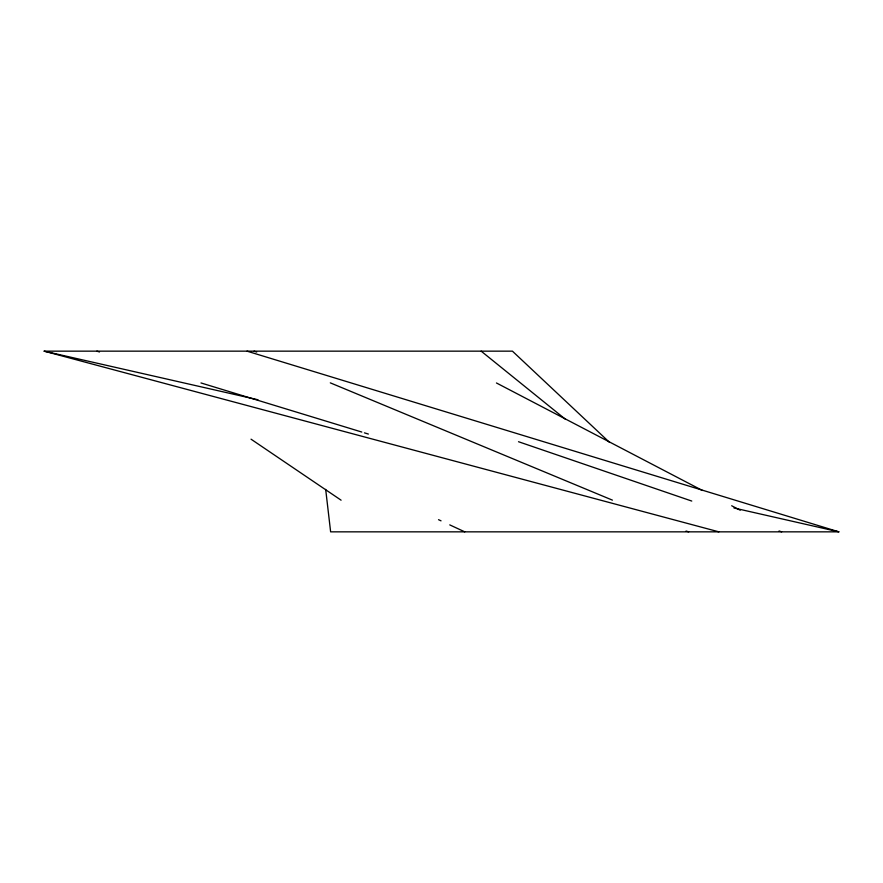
<?xml version="1.0" encoding="UTF-8"?>
<svg xmlns="http://www.w3.org/2000/svg" width="883" height="883" viewBox="0 0 883 883"><rect width="100%" height="100%" fill="white"/><g stroke="black" fill="none" stroke-linecap="round" stroke-linejoin="round"><path stroke-width="1.32" d="M718.861 531.842L44.15 351.158L512.427 351.158L609.579 442.438M247.03 351.158L838.85 531.842L330.628 531.842L325.684 489.403M44.15 351.158L257.957 399.767M733.961 507.99L838.85 531.842M96.854 351.158L99.492 351.964M200.982 382.946L361.787 432.041M364.425 432.847L368.377 434.061M686.036 531.036L688.663 531.842M254.061 351.158L256.666 352.052M518.509 441.721L691.764 501.058M779.049 530.948L781.654 531.842M330.308 382.858L612.427 500.142M438.542 519.679L441.036 520.838M449.767 524.888L464.745 531.842M496.445 382.968L702.427 490.484M731.676 505.76L740.208 510.208M251.037 439.182L341.092 500.186M481.169 351.158L565.672 419.458"/></g></svg>
